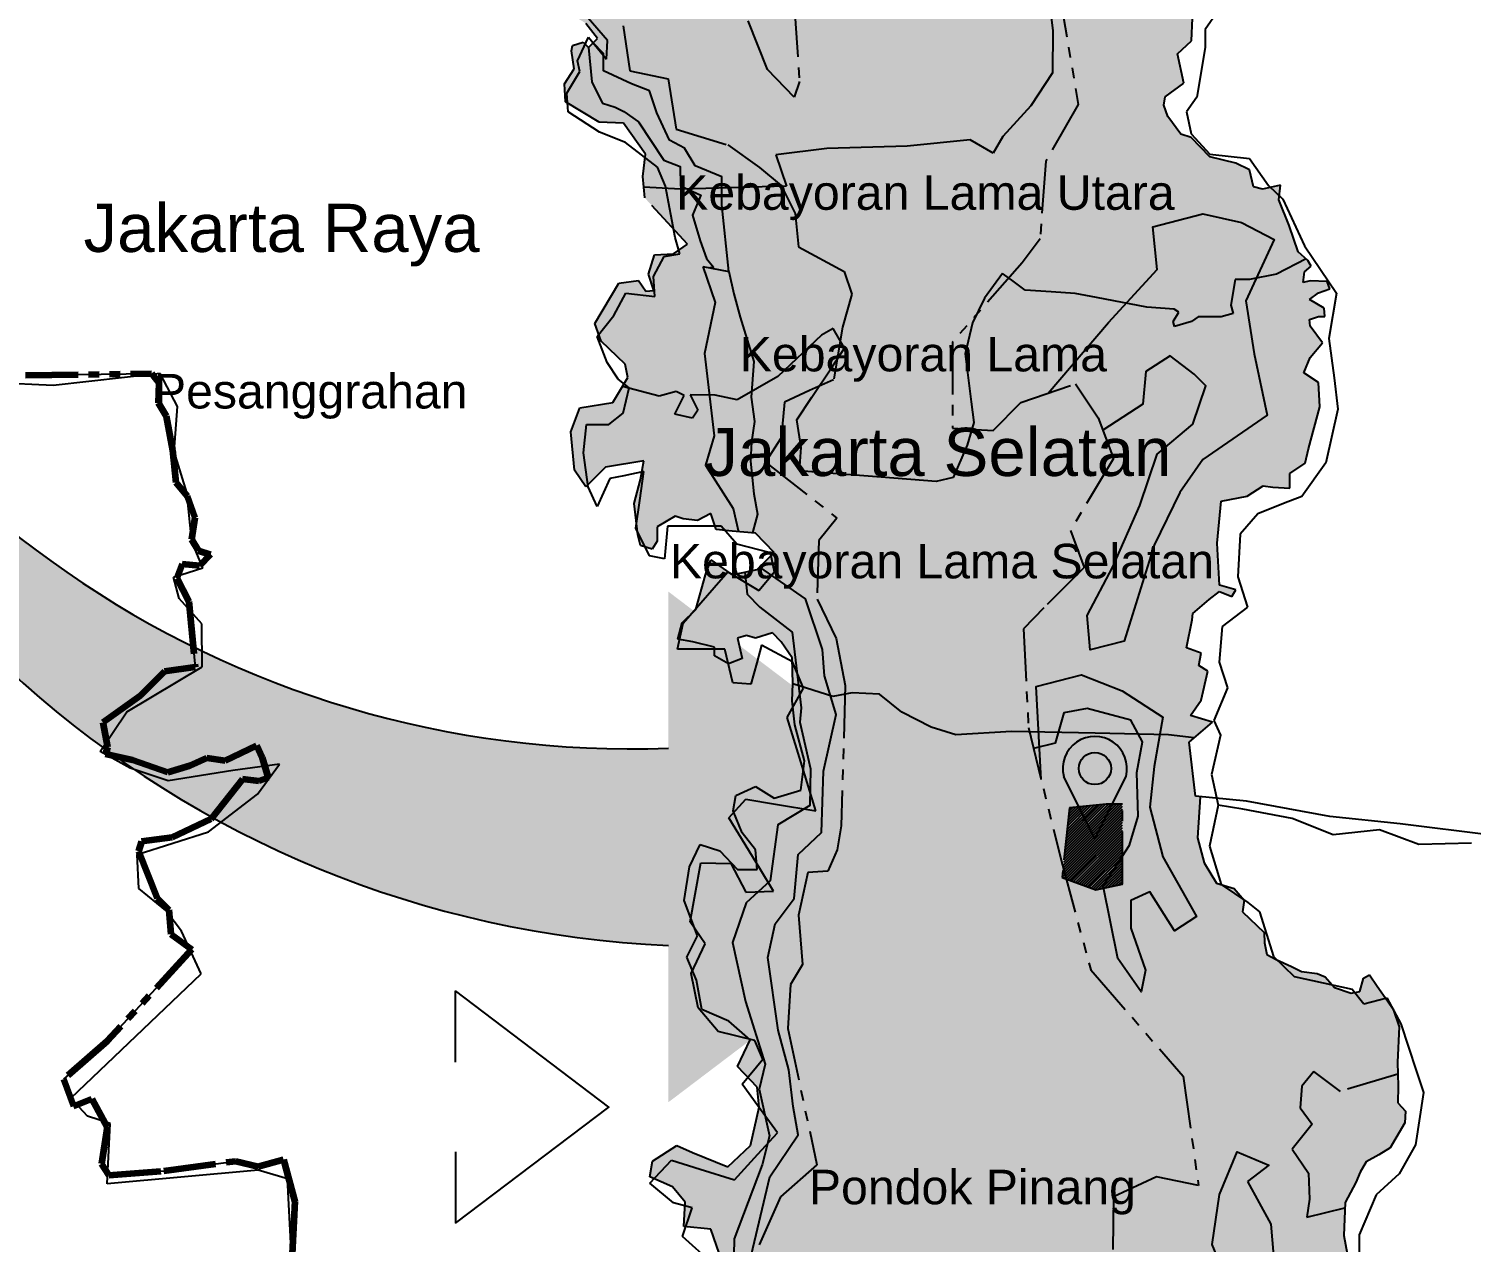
# Model space of a CAD drawing. Header units: millimetres. Extents: x 732789 to 742699, y 13616 to 18897.
# Drawn here: x 733153.11 to 733170.3, y 13754.96 to 13769.42 of the extents above; entities that cross this region are included whole.
import ezdxf

# ---------------------------------------------------------------- set-up
doc = ezdxf.new("R2010")
doc.units = ezdxf.units.MM
for name, pattern in [('ACAD_ISO14W100', [24, 12, -3, 0, -3, 0, -3, 0, -3]), ('HIDDEN', [0.375, 0.25, -0.125]), ('PHANTOM2', [1.25, 0.625, -0.125, 0.125, -0.125, 0.125, -0.125])]:
    doc.linetypes.add(name, pattern=pattern)
for name, color, linetype in [('Batas Desa', 7, 'ACAD_ISO14W100'), ('Batas Wilayah', 7, 'PHANTOM2'), ('Bbatas Provinsi', 7, 'PHANTOM2')]:
    doc.layers.add(name, color=color, linetype=linetype)
doc.styles.get("Standard").update_dxf_attribs({"font": 'arial.ttf'})

msp = doc.modelspace()

# ---------------------------------------------------------------- hatches: boundary and pattern name
at = {"true_color": 0xc7c8ca}
h = msp.add_hatch(color=9, dxfattribs=at)
h.dxf.hatch_style = 1
h.paths.add_polyline_path([(733165.226, 13770.645), (733165.125, 13771.322), (733165.146, 13771.726), (733165.086, 13771.989), (733164.609, 13771.922), (733163.412, 13771.902), (733163.157, 13771.882), (733163.157, 13772.042), (733163.004, 13772.026), (733162.987, 13771.898), (733162.756, 13771.948), (733162.595, 13771.989), (733162.517, 13771.982), (733162.608, 13771.255), (733162.45, 13770.64), (733162.229, 13769.705), (733162.293, 13768.79), (733162.229, 13768.601), (733161.914, 13768.932), (733161.55, 13769.847), (733160.792, 13770.888), (733160.508, 13770.541), (733160.034, 13769.831), (733160.192, 13769.452), (733160.271, 13768.916), (733160.729, 13768.821), (733160.824, 13768.222), (733161.44, 13768.033), (733161.819, 13767.764), (733162.076, 13767.552), (733162.081, 13767.542), (733162.14, 13767.543), (733162.013, 13767.914), (733162.62, 13767.99), (733163.578, 13768.019), (733164.328, 13768.095), (733164.603, 13767.936), (733164.717, 13768.134), (733165.05, 13768.501), (733165.308, 13768.893), (733165.312, 13769.395), (733165.244, 13769.927)])
h.paths.add_polyline_path([(733165.16, 13766.915), (733165.23, 13767.842), (733165.615, 13768.516), (733165.374, 13769.937), (733165.394, 13770.638), (733165.319, 13770.629), (733165.226, 13770.645), (733165.244, 13769.927), (733165.312, 13769.395), (733165.308, 13768.893), (733165.05, 13768.501), (733164.717, 13768.134), (733164.603, 13767.936), (733164.328, 13768.095), (733163.578, 13768.019), (733162.62, 13767.99), (733162.013, 13767.914), (733162.14, 13767.543), (733162.081, 13767.542), (733162.244, 13767.216), (733162.283, 13766.82), (733162.828, 13766.524), (733162.917, 13766.257), (733162.808, 13765.861), (733162.78, 13765.698), (733162.83, 13765.611), (733162.742, 13765.478), (733162.7, 13765.234), (733162.528, 13765.157), (733162.441, 13765.028), (733162.262, 13764.759), (733162.315, 13764.427), (733162.293, 13764.151), (733162.542, 13764.132), (733163.267, 13764.075), (733163.921, 13764.024), (733164.126, 13764.071), (733164.293, 13764.455), (733164.348, 13764.646), (733164.117, 13764.661), (733164.117, 13765.687), (733164.4, 13766.007), (733164.497, 13766.206), (733164.712, 13766.503), (733164.789, 13766.448), (733164.949, 13766.629)])
h.paths.add_polyline_path([(733166.797, 13772.955), (733167.447, 13772.979), (733168.002, 13773.388), (733167.881, 13773.966), (733167.009, 13773.966), (733167, 13773.957), (733166.984, 13773.966), (733166.387, 13773.966), (733166.001, 13774.134), (733165.978, 13774.52), (733165.883, 13774.528), (733165.246, 13774.661), (733164.738, 13774.883), (733164.441, 13775.076), (733163.665, 13775.003), (733162.588, 13774.993), (733162.212, 13774.99), (733161.959, 13774.974), (733161.684, 13774.952), (733161.556, 13774.941), (733162.213, 13774.016), (733162.639, 13772.975), (733162.481, 13772.265), (733162.517, 13771.982), (733162.595, 13771.989), (733162.756, 13771.948), (733162.987, 13771.898), (733163.004, 13772.026), (733163.157, 13772.042), (733163.157, 13771.882), (733163.412, 13771.902), (733164.609, 13771.922), (733165.086, 13771.989), (733165.146, 13771.726), (733165.125, 13771.322), (733165.226, 13770.645), (733165.319, 13770.629), (733165.394, 13770.638), (733165.423, 13771.703), (733165.712, 13772.257), (733165.736, 13772.594), (733166.652, 13772.642)])
h.paths.add_polyline_path([(733165.688, 13775.784), (733164.563, 13776.499), (733164.443, 13776.551), (733164.455, 13775.825), (733164.441, 13775.076), (733164.738, 13774.883), (733165.246, 13774.661), (733165.883, 13774.528), (733165.978, 13774.52), (733165.953, 13774.929)])
h.paths.add_polyline_path([(733165.688, 13763.001), (733165.522, 13763.439), (733166.035, 13764.299), (733165.854, 13764.782), (733165.582, 13765.189), (733164.933, 13764.963), (733164.601, 13764.631), (733164.348, 13764.646), (733164.293, 13764.455), (733164.126, 13764.071), (733163.921, 13764.024), (733163.267, 13764.075), (733162.542, 13764.132), (733162.293, 13764.151), (733162.315, 13764.427), (733162.262, 13764.759), (733162.441, 13765.028), (733162.528, 13765.157), (733162.413, 13765.106), (733162.116, 13764.967), (733162.076, 13764.542), (733161.888, 13764.256), (733162.74, 13763.588), (733162.523, 13763.321), (733162.503, 13762.62), (733162.73, 13762.155), (733162.839, 13761.592), (733162.836, 13761.491), (733162.92, 13761.506), (733163.249, 13761.489), (733163.514, 13761.277), (733163.862, 13761.098), (733164.157, 13761.007), (733164.822, 13761.045), (733165.035, 13761.04), (733165.022, 13761.094), (733164.962, 13762.27), (733165.205, 13762.519)])
h.paths.add_polyline_path([(733165.764, 13758.206), (733165.47, 13759.289), (733165.423, 13759.306), (733165.435, 13759.419), (733165.415, 13759.495), (733165.035, 13761.04), (733164.822, 13761.045), (733164.157, 13761.007), (733163.862, 13761.098), (733163.514, 13761.277), (733163.249, 13761.489), (733162.92, 13761.506), (733162.836, 13761.491), (733162.792, 13759.923), (733162.744, 13759.637), (733162.632, 13759.382), (733162.393, 13759.366), (733162.282, 13758.857), (733162.33, 13758.269), (733162.186, 13758.03), (733162.154, 13757.505), (733162.501, 13755.884), (733162.068, 13755.502), (733161.763, 13754.815), (733161.686, 13754.383), (733161.839, 13753.772), (733161.814, 13753.441), (733161.712, 13753.085), (733161.61, 13752.5), (733161.61, 13751.991), (733160.769, 13751.991), (733160.82, 13751.711), (733160.973, 13751.101), (733161.381, 13750.668), (733161.406, 13750.337), (733161.424, 13750.171), (733161.468, 13750.175), (733162.202, 13750.087), (733162.825, 13750.149), (733163.471, 13750.12), (733163.824, 13750.159), (733164.166, 13750.374), (733164.343, 13750.257), (733164.519, 13749.973), (733164.989, 13749.738), (733165.253, 13749.66), (733165.488, 13749.464), (733165.792, 13749.406), (733165.924, 13749.337), (733165.613, 13749.987), (733165.9, 13750.364), (733165.87, 13751.179), (733166.61, 13751.33), (733166.807, 13752.226), (733168.09, 13752.407), (733168.211, 13752.995), (733167.154, 13752.829), (733167.048, 13753.418), (733166.807, 13753.795), (733166.021, 13754.096), (733166.036, 13755.5), (733166.55, 13755.741), (733167.048, 13755.635), (733166.867, 13756.938)])
at = {"true_color": 0xeb5a00}
h = msp.add_hatch(color=32, dxfattribs=at)
h.dxf.hatch_style = 1
h.paths.add_polyline_path([(733161.369, 13767.319), (733161.369, 13767.521), (733161.329, 13767.52), (733160.959, 13767.509), (733161.117, 13767.435), (733161.02, 13767.195), (733161.11, 13766.89), (733161.186, 13766.68), (733161.271, 13766.578), (733161.227, 13766.569), (733161.453, 13766.527)])
h.paths.add_polyline_path([(733160.923, 13767.994), (733160.745, 13768.091), (733160.596, 13768.417), (733160.507, 13768.678), (733160.291, 13768.76), (733159.957, 13768.916), (733159.957, 13769.123), (733159.834, 13769.249), (733159.781, 13769.196), (733159.82, 13768.785), (733159.875, 13768.671), (733159.945, 13768.531), (733160.097, 13768.484), (733160.202, 13768.432), (733160.374, 13768.309), (733160.676, 13767.853), (733160.871, 13767.778), (733160.878, 13767.547), (733160.959, 13767.509), (733161.329, 13767.52), (733161.369, 13767.521), (733161.369, 13767.653), (733161.05, 13767.786)])
at = {"true_color": 0x939598, "transparency": 33554643}
h = msp.add_hatch(color=252, dxfattribs=at)
h.dxf.hatch_style = 1
h.set_gradient(color1=(147, 149, 152), color2=(0, 0, 255), rotation=236)
h.paths.add_polyline_path([(733160.733, 13762.711), (733160.733, 13760.844, -0.332335), (733149.074, 13768.914, 0.357219), (733160.733, 13758.496), (733160.733, 13756.629), (733164.747, 13759.67)])
at = {"true_color": 0xeb5a00}
h = msp.add_hatch(color=32, dxfattribs=at)
h.dxf.hatch_style = 1
h.paths.add_polyline_path([(733166.709, 13765.522), (733166.998, 13765.301), (733167.134, 13765.165), (733166.981, 13764.706), (733166.556, 13764.349), (733166.351, 13763.737), (733166.028, 13763.006), (733165.722, 13762.428), (733165.724, 13762.396), (733166.044, 13762.486), (733166.258, 13762.423), (733166.522, 13763.264), (733166.828, 13763.893), (733167.1, 13764.284), (733167.866, 13764.815), (733167.713, 13765.546), (733167.611, 13766.175), (733167.736, 13766.445), (733167.655, 13766.429), (733167.484, 13766.431), (733167.435, 13766.123), (733167.462, 13766.027), (733167.318, 13765.987), (733167.045, 13765.984), (733166.967, 13765.928), (733166.764, 13765.869), (733166.747, 13765.93), (733166.815, 13766.04), (733166.759, 13766.075), (733166.432, 13766.099), (733166.185, 13766.147), (733165.977, 13765.92), (733165.258, 13765.076), (733165.582, 13765.189), (733165.854, 13764.782), (733165.909, 13764.636), (733166.385, 13764.944), (733166.419, 13765.335)])
h.paths.add_polyline_path([(733167.951, 13766.906), (733167.56, 13767.11), (733167.1, 13767.212), (733166.504, 13767.059), (733166.555, 13766.549), (733166.185, 13766.147), (733166.432, 13766.099), (733166.759, 13766.075), (733166.815, 13766.04), (733166.747, 13765.93), (733166.764, 13765.869), (733166.967, 13765.928), (733167.045, 13765.984), (733167.318, 13765.987), (733167.462, 13766.027), (733167.435, 13766.123), (733167.484, 13766.431), (733167.655, 13766.429), (733167.736, 13766.445)])
h.paths.add_polyline_path([(733160.638, 13763.313), (733167.327, 13763.313), (733167.327, 13764.16), (733160.638, 13764.16)], flags=9)
h.paths.add_polyline_path([(733160.618, 13766.656), (733166.764, 13766.656), (733166.764, 13767.503), (733160.618, 13767.503)], flags=9)
at = {"true_color": 0xc7c8ca}
h = msp.add_hatch(color=9, dxfattribs=at)
h.dxf.hatch_style = 1
h.paths.add_polyline_path([(733164.789, 13766.448), (733164.712, 13766.503), (733164.497, 13766.206), (733164.4, 13766.007)])
at = {"true_color": 0xeb5a00}
h = msp.add_hatch(color=32, dxfattribs=at)
h.dxf.hatch_style = 1
h.paths.add_polyline_path([(733166.828, 13763.893), (733167.1, 13764.284), (733167.866, 13764.815), (733167.713, 13765.546), (733167.611, 13766.175), (733167.736, 13766.445), (733167.655, 13766.429), (733167.484, 13766.431), (733167.435, 13766.123), (733167.462, 13766.027), (733167.318, 13765.987), (733167.045, 13765.984), (733166.967, 13765.928), (733166.764, 13765.869), (733166.747, 13765.93), (733166.815, 13766.04), (733166.759, 13766.075), (733166.432, 13766.099), (733166.185, 13766.147), (733165.977, 13765.92), (733165.258, 13765.076), (733165.582, 13765.189), (733165.854, 13764.782), (733165.909, 13764.636), (733166.385, 13764.944), (733166.419, 13765.335), (733166.709, 13765.522), (733166.998, 13765.301), (733167.134, 13765.165), (733166.981, 13764.706), (733166.556, 13764.349), (733166.351, 13763.737), (733166.028, 13763.006), (733165.722, 13762.428), (733165.724, 13762.396), (733166.044, 13762.486), (733166.258, 13762.423), (733166.522, 13763.264)])
h.paths.add_polyline_path([(733166.258, 13762.423), (733166.044, 13762.486), (733165.724, 13762.396), (733165.756, 13762.02), (733166.164, 13762.122)])
at = {"true_color": 0xc7c8ca}
h = msp.add_hatch(color=9, dxfattribs=at)
h.dxf.hatch_style = 1
h.paths.add_polyline_path([(733162.742, 13765.478), (733162.668, 13765.368), (733162.528, 13765.157), (733162.7, 13765.234)])
h.paths.add_polyline_path([(733162.83, 13765.611), (733162.78, 13765.698), (733162.742, 13765.478)])
at = {"true_color": 0xeb5a00}
h = msp.add_hatch(color=32, dxfattribs=at)
h.dxf.hatch_style = 1
h.paths.add_polyline_path([(733161.752, 13763.875), (733161.71, 13764.266), (733161.724, 13764.496), (733161.759, 13764.737), (733161.717, 13765.028), (733161.722, 13765.093), (733161.55, 13764.995), (733161.289, 13765.051), (733161.221, 13765.052), (733161.277, 13764.569), (733161.175, 13764.22), (733161.502, 13763.701), (733161.569, 13763.425), (733161.737, 13763.412), (733161.738, 13763.428), (733161.795, 13763.634)])
h = msp.add_hatch(color=32, dxfattribs=at)
h.dxf.hatch_style = 1
h.paths.add_polyline_path([(733162.367, 13762.625), (733161.821, 13763.005), (733161.79, 13762.975), (733161.642, 13762.943), (733161.671, 13762.683), (733161.821, 13762.528), (733162.208, 13762.228), (733162.284, 13761.591), (733162.663, 13761.471), (733162.593, 13761.708), (733162.568, 13762.021)])
h.paths.add_polyline_path([(733162.73, 13761.246), (733162.663, 13761.471), (733162.284, 13761.591), (733162.315, 13761.327), (733162.3, 13761.158), (733162.427, 13760.6), (733162.417, 13760.165), (733162.037, 13759.932), (733161.944, 13759.267), (733161.658, 13759.005), (733161.495, 13758.533), (733161.649, 13757.83), (733161.887, 13757.083), (733161.813, 13756.785), (733161.937, 13756.228), (733161.85, 13755.881), (733161.517, 13755), (733161.491, 13753.848), (733161.029, 13753.648), (733161.141, 13752.961), (733160.916, 13752.461), (733160.691, 13752.236), (733161.054, 13752.148), (733161.316, 13752.411), (733161.542, 13753.186), (733161.692, 13753.635), (733161.667, 13754.585), (733161.942, 13755.739), (733162.28, 13756.238), (733162.217, 13756.576), (733162.167, 13757.013), (733162.042, 13757.488), (733161.917, 13758.354), (733162.005, 13758.754), (733162.23, 13759.054), (733162.28, 13759.579), (733162.555, 13759.841), (733162.58, 13760.571)])
h = msp.add_hatch(color=32, dxfattribs=at)
h.dxf.hatch_style = 1
h.paths.add_polyline_path([(733166.624, 13759.553), (733166.468, 13760.142), (733166.52, 13760.628), (733166.588, 13761.009), (733166.332, 13761.014), (733166.381, 13760.922), (733166.312, 13760.558), (733166.329, 13760.038), (733166.225, 13759.692), (733165.913, 13759.207), (733166.086, 13758.34), (733166.364, 13757.942), (733166.416, 13758.202), (733166.243, 13758.704), (733166.243, 13759.033), (733166.468, 13759.137), (733166.763, 13758.669), (733167.023, 13758.843)])
h.paths.add_polyline_path([(733166.139, 13761.529), (733165.653, 13761.719), (733165.115, 13761.581), (733165.144, 13761.038), (733165.377, 13761.033), (733165.445, 13761.269), (733165.722, 13761.321), (733166.243, 13761.182), (733166.332, 13761.014), (733166.588, 13761.009), (733166.624, 13761.217)])
h = msp.add_hatch(color=1)
h.dxf.hatch_style = 1
h.paths.add_polyline_path([(733166.185, 13760.51, 1.282095), (733165.442, 13760.51), (733165.814, 13759.767)])
h.paths.add_polyline_path([(733165.621, 13760.604, -1), (733166.006, 13760.604, -1)], flags=16)
at = {"true_color": 0xffffff}
h = msp.add_hatch(color=7, dxfattribs=at)
h.dxf.hatch_style = 1
h.paths.add_polyline_path([(733165.621, 13760.604, 1), (733166.006, 13760.604, 1)])
at = {"true_color": 0xeb5a00}
h = msp.add_hatch(color=32, dxfattribs=at)
h.dxf.hatch_style = 1
h.paths.add_polyline_path([(733169.515, 13756.52), (733169.423, 13756.623), (733169.427, 13756.818), (733169.423, 13756.961), (733168.741, 13756.758), (733168.422, 13756.994), (733168.278, 13756.82), (733168.258, 13756.563), (733168.402, 13756.368), (733168.165, 13756.07), (733168.361, 13755.782), (733168.371, 13755.474), (733168.34, 13755.259), (733168.792, 13755.369), (733168.795, 13755.432), (733168.923, 13755.671), (733168.976, 13755.797), (733169.045, 13755.919), (733169.198, 13756.003), (733169.332, 13756.087), (733169.507, 13756.383)])
h.paths.add_polyline_path([(733167.912, 13755.177), (733167.632, 13755.685), (733167.887, 13755.879), (733167.509, 13756.036), (733167.298, 13755.528), (733167.211, 13754.932), (733167.369, 13754.547), (733167.228, 13753.969), (733167.544, 13753.513), (733167.947, 13753.373), (733167.754, 13753.618), (733167.754, 13753.986), (733167.982, 13754.337)])
at = {"layer": 'Batas Wilayah', "true_color": 0xffff00}
h = msp.add_hatch(color=2, dxfattribs=at)
h.dxf.hatch_style = 1
h.paths.add_polyline_path([(733171.362, 13776.303), (733171.511, 13777.077), (733171.584, 13777.486), (733171.488, 13777.873), (733171.269, 13778.223), (733171.286, 13778.402), (733171.348, 13778.553), (733171.252, 13778.833), (733170.977, 13779.25), (733170.972, 13779.452), (733170.988, 13779.699), (733171.179, 13779.771), (733171.101, 13779.878), (733170.669, 13780.08), (733170.512, 13780.057), (733170.394, 13780.124), (733170.254, 13780.147), (733170.276, 13780.197), (733170.371, 13780.298), (733170.327, 13780.455), (733170.124, 13780.592), (733169.945, 13780.693), (733169.961, 13780.945), (733169.911, 13781.102), (733169.782, 13781.152), (733169.703, 13781.152), (733169.625, 13781.292), (733169.782, 13781.455), (733169.821, 13781.601), (733169.919, 13781.622), (733169.521, 13781.696), (733169.061, 13781.783), (733168.783, 13781.532), (733168.651, 13781.392), (733168.474, 13781.39), (733167.88, 13781.923), (733166.969, 13782.051), (733166.331, 13782.055), (733166.244, 13782.055), (733166.295, 13781.263), (733166.343, 13780.916), (733166.347, 13780.631), (733166.381, 13780.079), (733166.36, 13779.757), (733166.136, 13779.553), (733165.643, 13779.477), (733164.922, 13779.477), (733164.383, 13779.428), (733164.175, 13779.464), (733164.127, 13779.388), (733164.111, 13779.196), (733164.133, 13778.803), (733164.031, 13778.579), (733163.928, 13778.413), (733163.928, 13778.234), (733163.96, 13778.106), (733164.05, 13778.023), (733164.184, 13777.991), (733164.357, 13777.921), (733164.485, 13777.697), (733164.466, 13777.294), (733164.442, 13776.624), (733164.443, 13776.551), (733164.563, 13776.499), (733165.688, 13775.784), (733165.953, 13774.929), (733165.978, 13774.52), (733166.431, 13774.48), (733167.036, 13774.516), (733167.628, 13774.726), (733167.898, 13774.85), (733168.031, 13774.798), (733168.201, 13774.887), (733168.41, 13774.915), (733168.527, 13774.867), (733168.709, 13775.136), (733168.966, 13775.705), (733169.208, 13775.584), (733169.345, 13775.512), (733169.526, 13775.576), (733169.977, 13775.56), (733170.602, 13775.669), (733170.977, 13775.641), (733171.269, 13775.697)])
h.paths.add_polyline_path([(733167.365, 13777.31), (733167.852, 13778.164), (733168.388, 13778.532), (733168.69, 13778.968), (733169.377, 13779.085), (733169.98, 13778.683), (733169.947, 13778.298), (733169.612, 13777.946), (733169.226, 13777.595), (733168.908, 13777.126), (733168.505, 13776.707), (733167.785, 13776.808)], flags=16)
h.paths.add_polyline_path([(733171.375, 13774.393), (733171.369, 13774.967), (733171.24, 13775.504), (733171.269, 13775.697), (733170.977, 13775.641), (733170.602, 13775.669), (733169.977, 13775.56), (733169.526, 13775.576), (733169.345, 13775.512), (733169.208, 13775.584), (733168.966, 13775.705), (733168.709, 13775.136), (733168.527, 13774.867), (733168.41, 13774.915), (733168.201, 13774.887), (733168.031, 13774.798), (733167.898, 13774.85), (733167.628, 13774.726), (733167.036, 13774.516), (733166.431, 13774.48), (733165.978, 13774.52), (733166.001, 13774.134), (733166.387, 13773.966), (733167.881, 13773.966), (733168.002, 13773.388), (733167.447, 13772.979), (733166.797, 13772.955), (733166.652, 13772.642), (733165.736, 13772.594), (733165.712, 13772.257), (733165.423, 13771.703), (733165.394, 13770.638), (733165.523, 13770.653), (733165.781, 13770.653), (733166.091, 13770.652), (733166.613, 13770.807), (733167.129, 13770.91), (733167.273, 13770.788), (733167.367, 13770.882), (733167.561, 13770.918), (733167.67, 13771.082), (733167.743, 13771.318), (733167.991, 13771.469), (733168.21, 13771.459), (733168.483, 13771.659), (733168.525, 13771.792), (733168.659, 13771.804), (733168.847, 13771.701), (733169.258, 13772.252), (733169.478, 13772.594), (733169.72, 13772.824), (733169.908, 13772.757), (733170.32, 13772.751), (733170.459, 13772.909), (733170.653, 13773.042), (733170.81, 13772.987), (733171.125, 13772.866), (733171.168, 13773.108), (733171.17, 13773.309), (733171.129, 13773.553), (733171.14, 13773.577), (733171.091, 13773.644)])
h.paths.add_polyline_path([(733166.979, 13769.542), (733167.131, 13769.709), (733166.998, 13769.911), (733166.907, 13770.066), (733166.968, 13770.157), (733166.885, 13770.274), (733167.067, 13770.353), (733167.179, 13770.695), (733167.273, 13770.788), (733167.129, 13770.91), (733166.613, 13770.807), (733166.091, 13770.652), (733165.781, 13770.653), (733165.523, 13770.653), (733165.394, 13770.638), (733165.374, 13769.937), (733165.615, 13768.516), (733165.23, 13767.842), (733165.16, 13766.915), (733164.949, 13766.629), (733164.789, 13766.448), (733164.823, 13766.423), (733164.985, 13766.305), (733165.294, 13766.284), (733165.577, 13766.264), (733165.835, 13766.215), (733166.432, 13766.099), (733166.759, 13766.075), (733166.815, 13766.04), (733166.747, 13765.93), (733166.764, 13765.869), (733166.967, 13765.928), (733167.045, 13765.984), (733167.318, 13765.987), (733167.462, 13766.027), (733167.435, 13766.123), (733167.484, 13766.431), (733167.655, 13766.429), (733167.979, 13766.493), (733168.33, 13766.675), (733168.236, 13766.761), (733168.13, 13767.073), (733168.005, 13767.381), (733168.024, 13767.555), (733167.812, 13767.507), (733167.705, 13767.536), (733167.657, 13767.738), (733167.493, 13767.815), (733167.184, 13767.892), (733166.962, 13768.124), (733166.837, 13768.162), (733166.682, 13768.374), (733166.634, 13768.509), (733166.653, 13768.606), (733166.875, 13768.77), (733166.798, 13769.117), (733166.964, 13769.272)])
h = msp.add_hatch(color=2, dxfattribs=at)
h.dxf.hatch_style = 1
h.paths.add_polyline_path([(733169.947, 13778.298), (733169.98, 13778.683), (733169.377, 13779.085), (733168.69, 13778.968), (733168.388, 13778.532), (733167.852, 13778.164), (733167.365, 13777.31), (733167.785, 13776.808), (733168.505, 13776.707), (733168.908, 13777.126), (733169.226, 13777.595), (733169.612, 13777.946)])
h.paths.add_polyline_path([(733166.619, 13761.642), (733166.742, 13761.99), (733166.619, 13762.317), (733166.044, 13762.486), (733165.483, 13762.328), (733164.966, 13762.182), (733165.022, 13761.094), (733165.035, 13761.04), (733165.819, 13761.024), (733166.389, 13761.013), (733166.609, 13761.233)])
h.paths.add_polyline_path([(733166.343, 13760.967), (733166.389, 13761.013), (733165.819, 13761.024), (733165.035, 13761.04), (733165.196, 13760.383), (733165.534, 13760.323), (733165.882, 13760.487), (733166.271, 13760.548)])
h.paths.add_polyline_path([(733169.507, 13756.383), (733169.515, 13756.52), (733169.423, 13756.623), (733169.427, 13756.818), (733169.423, 13756.961), (733168.741, 13756.758), (733168.422, 13756.994), (733168.278, 13756.82), (733168.258, 13756.563), (733168.402, 13756.368), (733168.165, 13756.07), (733168.361, 13755.782), (733168.371, 13755.474), (733168.34, 13755.259), (733168.792, 13755.369), (733168.795, 13755.432), (733168.923, 13755.671), (733168.976, 13755.797), (733169.045, 13755.919), (733169.198, 13756.003), (733169.332, 13756.087)])
h = msp.add_hatch(color=2, dxfattribs=at)
h.dxf.hatch_style = 1
h.paths.add_polyline_path([(733162.608, 13771.255), (733162.517, 13771.982), (733161.881, 13771.931), (733161.811, 13771.816), (733161.031, 13771.787), (733160.261, 13771.842), (733159.993, 13771.994), (733159.853, 13772.176), (733159.551, 13772.139), (733159.056, 13772.159), (733159.01, 13771.979), (733158.85, 13771.779), (733159.01, 13771.393), (733159.129, 13771.021), (733159.369, 13771.107), (733159.529, 13771.34), (733159.669, 13771.58), (733159.722, 13771.613), (733159.902, 13771.387), (733160.089, 13771.087), (733160.062, 13770.635), (733160.102, 13770.555), (733159.956, 13770.455), (733159.782, 13770.495), (733159.642, 13770.469), (733159.463, 13770.442), (733159.269, 13770.469), (733159.033, 13770.158), (733159.01, 13769.968), (733159.067, 13769.593), (733159.247, 13769.554), (733159.401, 13769.616), (733159.432, 13769.741), (733159.539, 13769.9), (733159.711, 13769.823), (733159.57, 13769.68), (733159.573, 13769.589), (733159.749, 13769.482), (733159.888, 13769.302), (733159.781, 13769.196), (733159.718, 13769.259), (733159.59, 13769.217), (733159.579, 13769.153), (733159.611, 13768.941), (733159.494, 13768.76), (733159.505, 13768.548), (733159.909, 13768.304), (733160.196, 13768.294), (733160.461, 13767.922), (733160.429, 13767.657), (733160.44, 13767.529), (733160.878, 13767.507), (733161.329, 13767.52), (733161.701, 13767.531), (733162.081, 13767.542), (733162.076, 13767.552), (733161.819, 13767.764), (733161.44, 13768.033), (733160.824, 13768.222), (733160.729, 13768.821), (733160.271, 13768.916), (733160.192, 13769.452), (733160.034, 13769.831), (733160.508, 13770.541), (733160.792, 13770.888), (733161.55, 13769.847), (733161.914, 13768.932), (733162.229, 13768.601), (733162.293, 13768.79), (733162.229, 13769.705), (733162.45, 13770.64)])
h.paths.add_polyline_path([(733162.558, 13765.767), (733162.694, 13765.846), (733162.78, 13765.698), (733162.808, 13765.861), (733162.917, 13766.257), (733162.828, 13766.524), (733162.283, 13766.82), (733162.244, 13767.216), (733162.081, 13767.542), (733161.701, 13767.531), (733161.329, 13767.52), (733160.878, 13767.507), (733160.44, 13767.529), (733160.451, 13767.402), (733160.961, 13766.853), (733160.791, 13766.736), (733160.568, 13766.725), (733160.494, 13766.492), (733160.558, 13766.301), (733160.462, 13766.29), (733160.377, 13766.418), (733160.143, 13766.386), (733159.856, 13765.908), (733159.931, 13765.696), (733160.217, 13765.42), (733160.249, 13765.261), (733160.186, 13765.157), (733160.622, 13765.042), (733160.826, 13765.095), (733160.921, 13765.047), (733160.81, 13764.825), (733161.02, 13764.778), (733161.084, 13764.872), (733160.99, 13765.055), (733161.289, 13765.051), (733161.55, 13764.995), (733162.038, 13765.273)])
h = msp.add_hatch(color=2, dxfattribs=at)
h.dxf.hatch_style = 1
h.paths.add_polyline_path([(733168.496, 13764.913), (733168.477, 13765.202), (733168.303, 13765.318), (733168.381, 13765.5), (733168.525, 13765.674), (733168.381, 13765.876), (733168.371, 13765.953), (733168.477, 13765.991), (733168.554, 13765.991), (733168.544, 13766.088), (733168.371, 13766.193), (733168.477, 13766.27), (733168.612, 13766.319), (733168.583, 13766.405), (733168.381, 13766.415), (733168.294, 13766.396), (733168.313, 13766.521), (733168.39, 13766.588), (733168.352, 13766.656), (733168.33, 13766.675), (733167.979, 13766.493), (733167.655, 13766.429), (733167.484, 13766.431), (733167.435, 13766.123), (733167.462, 13766.027), (733167.318, 13765.987), (733167.045, 13765.984), (733166.967, 13765.928), (733166.764, 13765.869), (733166.747, 13765.93), (733166.815, 13766.04), (733166.759, 13766.075), (733166.432, 13766.099), (733165.835, 13766.215), (733165.577, 13766.264), (733165.294, 13766.284), (733164.985, 13766.305), (733164.823, 13766.423), (733164.789, 13766.448), (733164.4, 13766.007), (733164.354, 13765.913), (733164.267, 13765.543), (733164.34, 13764.974), (733164.372, 13764.728), (733164.348, 13764.646), (733164.601, 13764.631), (733164.933, 13764.963), (733165.582, 13765.189), (733165.854, 13764.782), (733166.035, 13764.299), (733165.522, 13763.439), (733165.688, 13763.001), (733165.205, 13762.519), (733164.962, 13762.27), (733164.966, 13762.182), (733165.483, 13762.328), (733166.044, 13762.486), (733166.619, 13762.317), (733166.742, 13761.99), (733166.619, 13761.642), (733166.609, 13761.233), (733166.389, 13761.013), (733166.693, 13761.007), (733166.998, 13760.971), (733167.216, 13761.158), (733166.955, 13761.235), (733167.081, 13761.418), (733167.158, 13761.765), (733167.052, 13761.832), (733167.081, 13761.977), (733166.907, 13762.044), (733166.972, 13762.376), (733166.981, 13762.453), (733167.174, 13762.617), (733167.299, 13762.713), (733167.444, 13762.655), (733167.492, 13762.732), (733167.299, 13762.79), (733167.27, 13763.29), (733167.319, 13763.791), (733167.627, 13763.849), (733167.82, 13763.974), (733167.935, 13763.955), (733168.138, 13763.945), (733168.138, 13764.118), (733168.321, 13764.243), (733168.361, 13764.413)])
at = {"layer": 'Batas Wilayah', "true_color": 0xed1f24}
h = msp.add_hatch(color=240, dxfattribs=at)
h.dxf.hatch_style = 1
h.paths.add_polyline_path([(733161.588, 13765.981), (733161.51, 13766.258), (733161.453, 13766.527), (733161.141, 13766.585), (733161.288, 13766.157), (733161.164, 13765.549), (733161.221, 13765.052), (733161.289, 13765.051), (733161.55, 13764.995), (733161.722, 13765.093), (733161.752, 13765.454)])
h.paths.add_polyline_path([(733161.752, 13763.875), (733161.71, 13764.266), (733161.724, 13764.496), (733161.759, 13764.737), (733161.717, 13765.028), (733161.722, 13765.093), (733161.55, 13764.995), (733161.289, 13765.051), (733161.221, 13765.052), (733161.277, 13764.569), (733161.175, 13764.22), (733161.502, 13763.701), (733161.569, 13763.425), (733161.737, 13763.412), (733161.738, 13763.428), (733161.795, 13763.634)])
at = {"layer": 'Batas Wilayah', "true_color": 0xffff00}
h = msp.add_hatch(color=2, dxfattribs=at)
h.dxf.hatch_style = 1
h.paths.add_polyline_path([(733162.523, 13763.321), (733162.74, 13763.588), (733161.888, 13764.256), (733162.076, 13764.542), (733162.116, 13764.967), (733162.413, 13765.106), (733162.528, 13765.157), (733162.668, 13765.368), (733162.742, 13765.478), (733162.78, 13765.698), (733162.694, 13765.846), (733162.558, 13765.767), (733162.038, 13765.273), (733161.55, 13764.995), (733161.289, 13765.051), (733160.99, 13765.055), (733161.084, 13764.872), (733161.02, 13764.778), (733160.81, 13764.825), (733160.921, 13765.047), (733160.826, 13765.095), (733160.622, 13765.042), (733160.186, 13765.157), (733160.069, 13764.964), (733159.676, 13764.9), (733159.569, 13764.614), (733159.612, 13764.157), (733159.75, 13763.962), (733159.984, 13764.195), (733160.441, 13764.269), (733160.398, 13764.046), (733160.324, 13763.76), (733160.367, 13763.389), (733160.398, 13763.261), (733160.537, 13763.219), (733160.6, 13763.314), (733160.6, 13763.484), (733160.813, 13763.611), (733160.908, 13763.58), (733161.078, 13763.558), (733161.238, 13763.643), (733161.302, 13763.452), (733161.493, 13763.431), (733161.769, 13763.41), (733161.992, 13763.176), (733161.79, 13762.975), (733161.493, 13762.911), (733161.238, 13763.091), (733161.174, 13762.911), (733161.057, 13762.497), (733160.898, 13762.338), (733160.845, 13762.147), (733161.025, 13762.115), (733161.28, 13762.051), (733161.28, 13761.945), (733161.45, 13761.85), (733161.61, 13761.914), (733161.557, 13762.158), (733161.663, 13762.189), (733161.769, 13762.158), (733161.971, 13762.221), (733162.077, 13762.115), (733162.205, 13761.924), (733162.216, 13761.613), (733162.69, 13761.463), (733162.836, 13761.491), (733162.839, 13761.592), (733162.73, 13762.155), (733162.503, 13762.62)])
h.paths.add_polyline_path([(733164.34, 13764.974), (733164.267, 13765.543), (733164.354, 13765.913), (733164.4, 13766.007), (733164.117, 13765.687), (733164.117, 13764.661), (733164.348, 13764.646), (733164.372, 13764.728)])
at = {"layer": 'Batas Wilayah', "true_color": 0xed1f24}
h = msp.add_hatch(color=240, dxfattribs=at)
h.dxf.hatch_style = 1
h.paths.add_polyline_path([(733161.759, 13764.737), (733161.717, 13765.028), (733161.722, 13765.093), (733161.55, 13764.995), (733161.289, 13765.051), (733161.221, 13765.052), (733161.277, 13764.569), (733161.175, 13764.22), (733161.502, 13763.701), (733161.569, 13763.425), (733161.737, 13763.412), (733161.738, 13763.428), (733161.795, 13763.634), (733161.752, 13763.875), (733161.71, 13764.266), (733161.724, 13764.496)])
at = {"layer": 'Batas Wilayah', "true_color": 0xffff00}
h = msp.add_hatch(color=2, dxfattribs=at)
h.dxf.hatch_style = 1
h.paths.add_polyline_path([(733169.439, 13757.525), (733169.37, 13757.739), (733169.301, 13757.838), (733169.179, 13758.01), (733169.087, 13758.148), (733169.014, 13758.106), (733168.972, 13757.949), (733168.869, 13757.926), (733168.669, 13757.997), (733168.559, 13758.123), (733168.463, 13758.161), (733168.276, 13758.184), (733168.157, 13758.245), (733167.974, 13758.329), (733167.863, 13758.39), (733167.836, 13758.528), (733167.832, 13758.65), (733167.572, 13758.896), (733167.591, 13759.034), (733167.472, 13759.175), (733167.262, 13759.24), (733167.117, 13759.482), (733167.036, 13759.779), (733167.068, 13760.268), (733167.013, 13760.273), (733166.936, 13760.918), (733166.998, 13760.971), (733166.693, 13761.007), (733166.389, 13761.013), (733166.343, 13760.967), (733166.271, 13760.548), (733165.882, 13760.487), (733165.534, 13760.323), (733165.196, 13760.383), (733165.415, 13759.495), (733165.764, 13758.206), (733166.867, 13756.938), (733167.048, 13755.635), (733166.55, 13755.741), (733166.036, 13755.5), (733166.021, 13754.096), (733166.807, 13753.795), (733167.048, 13753.418), (733167.154, 13752.829), (733168.211, 13752.995), (733168.09, 13752.407), (733166.807, 13752.226), (733166.61, 13751.33), (733165.87, 13751.179), (733165.9, 13750.364), (733165.613, 13749.987), (733165.924, 13749.337), (733166.056, 13749.269), (733166.331, 13749.2), (733166.673, 13749.093), (733166.781, 13749.308), (733166.928, 13749.425), (733166.977, 13749.709), (733167.212, 13749.885), (733167.212, 13750.198), (733167.124, 13750.315), (733167.124, 13750.501), (733166.977, 13750.628), (733167.31, 13751.029), (733167.655, 13751.33), (733167.92, 13751.751), (733168.248, 13751.954), (733168.436, 13752.328), (733168.748, 13752.921), (733168.982, 13753.202), (733168.951, 13753.483), (733168.967, 13753.732), (733168.951, 13753.81), (733168.936, 13754.185), (733168.873, 13754.543), (733168.779, 13755.042), (733168.792, 13755.369), (733168.34, 13755.259), (733168.371, 13755.474), (733168.361, 13755.782), (733168.165, 13756.07), (733168.402, 13756.368), (733168.258, 13756.563), (733168.278, 13756.82), (733168.422, 13756.994), (733168.741, 13756.758), (733169.423, 13756.961), (733169.419, 13757.104)])
h.paths.add_polyline_path([(733162.282, 13758.857), (733162.393, 13759.366), (733162.632, 13759.382), (733162.744, 13759.637), (733162.792, 13759.923), (733162.836, 13761.491), (733162.69, 13761.463), (733162.216, 13761.613), (733162.205, 13761.411), (733162.237, 13761.124), (733162.354, 13760.697), (733162.311, 13760.346), (733161.993, 13760.251), (733161.769, 13760.389), (733161.536, 13760.283), (733161.504, 13760.102), (733161.61, 13759.837), (733161.769, 13759.635), (733161.791, 13759.402), (733161.557, 13759.402), (733161.344, 13759.625), (733161.111, 13759.699), (733160.983, 13759.434), (733160.919, 13759.03), (733161.079, 13758.612), (733160.952, 13758.358), (733161.068, 13758.082), (733161.132, 13757.732), (733161.451, 13757.594), (733161.706, 13757.371), (733161.557, 13757.053), (733161.791, 13756.808), (733161.813, 13756.569), (733161.712, 13756.112), (733161.441, 13755.859), (733161.018, 13756.028), (733160.831, 13756.112), (733160.543, 13755.926), (733160.51, 13755.74), (733160.78, 13755.622), (733160.933, 13755.436), (733160.916, 13755.148), (733161.238, 13755.115), (733161.373, 13754.726), (733161.441, 13754.387), (733161.288, 13754.387), (733161.018, 13754.438), (733160.865, 13754.337), (733160.679, 13754.168), (733160.357, 13754.1), (733160.272, 13753.998), (733160.408, 13753.728), (733160.493, 13753.559), (733161.038, 13753.214), (733160.879, 13752.976), (733160.614, 13753.042), (733160.501, 13752.982), (733160.262, 13752.956), (733160.031, 13752.42), (733159.514, 13752.149), (733159.534, 13752.076), (733159.931, 13751.811), (733160.209, 13751.738), (733160.514, 13751.315), (733160.329, 13751.189), (733160.031, 13751.302), (733159.832, 13751.255), (733159.713, 13751.193), (733159.685, 13751.173), (733159.762, 13751.065), (733159.993, 13750.867), (733160.045, 13750.624), (733160.19, 13750.505), (733160.085, 13750.42), (733159.874, 13750.334), (733159.65, 13750.268), (733159.835, 13749.948), (733159.855, 13749.579), (733159.92, 13749.55), (733159.996, 13749.619), (733160.038, 13749.657), (733160.332, 13749.863), (733160.831, 13750.107), (733161.424, 13750.171), (733161.406, 13750.337), (733161.381, 13750.668), (733160.973, 13751.101), (733160.82, 13751.711), (733160.769, 13751.991), (733161.61, 13751.991), (733161.61, 13752.5), (733161.712, 13753.085), (733161.814, 13753.441), (733161.839, 13753.772), (733161.686, 13754.383), (733161.763, 13754.815), (733162.068, 13755.502), (733162.501, 13755.884), (733162.154, 13757.505), (733162.186, 13758.03), (733162.33, 13758.269)])
at = {"layer": 'Batas Wilayah'}
h = msp.add_hatch(dxfattribs=at)
h.set_pattern_fill('ANSI31', color=8, scale=0.180401)
h.set_pattern_definition([(45, (734190.916948, 13382.950136), (-0.01594538277, 0.01594538277), [])])
h.paths.add_polyline_path([(733166.141, 13760.181), (733165.95, 13760.181), (733165.513, 13760.136), (733165.423, 13759.306), (733165.827, 13759.16), (733166.141, 13759.228)])

# ---------------------------------------------------------------- linework, layer by layer
at = {"color": 18, "linetype": 'HIDDEN', "ltscale": 2000, "true_color": 0x000000}
for points in [[(733161.254, 13754.71), (733160.899, 13755.029), (733161.017, 13755.371), (733160.793, 13755.43), (733160.509, 13755.666), (733160.769, 13755.937), (733161.112, 13755.831), (733161.518, 13755.705), (733161.797, 13756.008), (733162.031, 13756.263), (733161.797, 13756.586), (733161.612, 13756.842), (733161.856, 13757.141), (733161.762, 13757.365), (733161.325, 13757.471), (733161.088, 13757.755), (733161.005, 13758.163), (733161.17, 13758.517), (733160.993, 13758.777), (733161.052, 13759.107), (733161.119, 13759.481), (733161.477, 13759.473), (733161.655, 13759.131), (733161.985, 13759.143), (733161.82, 13759.414), (733161.57, 13759.824), (733161.452, 13760.018), (733161.655, 13760.24), (733162.009, 13760.181), (733162.488, 13760.101), (733162.34, 13760.582), (733162.146, 13761.212), (733162.34, 13761.562), (733162.21, 13761.874), (733161.843, 13762.075), (733161.784, 13761.862), (733161.715, 13761.611), (733161.501, 13761.626), (733161.406, 13762.027), (733161.17, 13762.027), (733160.839, 13762.027), (733160.91, 13762.334), (733161.276, 13762.759), (733161.439, 13762.947), (733161.808, 13762.724), (733161.997, 13762.948), (733161.95, 13763.172), (733161.548, 13763.278), (733161.359, 13763.49), (733161.135, 13763.49), (733160.721, 13763.49), (733160.686, 13763.101), (733160.508, 13763.137), (733160.343, 13763.467), (733160.39, 13763.797), (733160.439, 13764.141), (733160.201, 13764.092), (733160.035, 13764.058), (733159.882, 13763.726), (733159.776, 13763.962), (733159.719, 13764.364), (733159.757, 13764.704), (733160.021, 13764.701), (733160.195, 13764.839), (733160.266, 13765.138), (733160.133, 13765.244), (733160.003, 13765.44), (733159.884, 13765.75), (733160.082, 13766.001), (733160.224, 13766.269), (733160.57, 13766.227), (733160.555, 13766.467), (733160.683, 13766.703), (733160.867, 13766.737), (733160.811, 13766.93), (733160.697, 13767.544), (733160.603, 13767.769), (733160.22, 13768.062), (733159.913, 13768.184), (733159.539, 13768.426), (733159.52, 13768.652), (733159.676, 13768.907), (733159.648, 13769.035), (733159.78, 13769.318), (733159.993, 13769.054), (733160.007, 13769.276), (733159.775, 13769.545)], [(733167.282, 13769.632), (733167.128, 13769.409), (733167.128, 13769.193), (733167.03, 13768.601), (733166.905, 13768.428), (733166.963, 13768.167), (733167.185, 13767.923), (733167.655, 13767.87), (733167.881, 13767.551), (733168.054, 13767.387), (733168.311, 13766.832), (733168.694, 13766.266), (733168.601, 13765.727), (733168.665, 13765.26), (733168.708, 13764.884), (733168.565, 13764.248), (733168.278, 13763.847), (733168.063, 13763.761), (733167.756, 13763.638), (733167.546, 13763.395), (733167.518, 13762.886), (733167.633, 13762.525), (733167.332, 13762.296), (733167.296, 13761.873), (733167.396, 13761.565), (733167.231, 13761.177), (733167.311, 13761.003), (733167.202, 13760.531), (733167.282, 13760.169), (733167.18, 13759.681), (733167.318, 13759.224), (733167.638, 13759.007), (733167.776, 13758.898), (733167.943, 13758.366), (733168.19, 13758.126), (733168.88, 13757.974), (733169.017, 13757.8), (733169.293, 13757.873), (733169.46, 13757.561), (733169.643, 13757.006), (733169.728, 13756.745), (733169.635, 13756.122), (733169.439, 13755.774), (733169.164, 13755.527), (733168.964, 13755.047), (733168.964, 13754.501)], [(733156.259, 13754.444), (733156.193, 13755.714), (733155.844, 13755.818), (733154.045, 13755.658), (733154.082, 13756.376), (733153.809, 13756.461), (733153.611, 13756.678), (733155.166, 13758.16), (733154.93, 13758.668), (733154.742, 13758.913), (733154.422, 13759.176), (733154.403, 13759.581), (733155.251, 13759.848), (733155.835, 13760.299), (733156.098, 13760.657), (733155.543, 13760.581), (733154.77, 13760.459), (733154.318, 13760.61), (733153.96, 13760.807), (733154.28, 13761.278), (733155.175, 13761.814), (733155.174, 13762.329), (733154.901, 13762.63), (733154.835, 13762.884), (733155.184, 13762.997), (733155.052, 13763.307), (733154.995, 13763.891), (733154.845, 13764.38), (733154.882, 13764.916), (733154.675, 13765.311), (733153.401, 13765.166), (733152.609, 13765.203)], [(733170.3, 13759.715), (733169.674, 13759.697), (733169.204, 13759.872), (733168.652, 13759.816), (733168.164, 13760.009), (733167.575, 13760.12), (733167.282, 13760.169)]]:
    msp.add_lwpolyline(points, dxfattribs=at)
for points in [[(733159.781, 13769.196), (733159.82, 13768.785), (733159.875, 13768.671), (733159.945, 13768.531), (733160.097, 13768.484), (733160.202, 13768.432), (733160.374, 13768.309), (733160.676, 13767.853), (733160.871, 13767.778), (733160.878, 13767.547), (733161.117, 13767.435), (733161.02, 13767.195), (733161.11, 13766.89), (733161.186, 13766.68), (733161.271, 13766.578), (733161.227, 13766.569)], [(733161.453, 13766.527), (733161.369, 13767.319), (733161.369, 13767.653), (733161.05, 13767.786), (733160.923, 13767.994), (733160.745, 13768.091), (733160.596, 13768.417), (733160.507, 13768.678), (733160.291, 13768.76), (733159.957, 13768.916), (733159.957, 13769.123), (733159.834, 13769.249)], [(733165.258, 13765.076), (733165.977, 13765.92), (733166.555, 13766.549), (733166.504, 13767.059), (733167.1, 13767.212), (733167.56, 13767.11), (733167.951, 13766.906), (733167.611, 13766.175), (733167.713, 13765.546), (733167.866, 13764.815), (733167.1, 13764.284), (733166.828, 13763.893), (733166.522, 13763.264), (733166.164, 13762.122), (733165.756, 13762.02), (733165.722, 13762.428), (733166.028, 13763.006), (733166.351, 13763.737), (733166.556, 13764.349), (733166.981, 13764.706), (733167.134, 13765.165), (733166.998, 13765.301), (733166.709, 13765.522), (733166.419, 13765.335), (733166.385, 13764.944), (733165.909, 13764.636)], [(733161.141, 13766.585), (733161.288, 13766.157), (733161.164, 13765.549), (733161.277, 13764.569), (733161.175, 13764.22), (733161.502, 13763.701), (733161.569, 13763.425)], [(733161.141, 13766.585), (733161.453, 13766.527), (733161.51, 13766.258), (733161.588, 13765.981), (733161.752, 13765.454), (733161.717, 13765.028), (733161.759, 13764.737), (733161.724, 13764.496), (733161.71, 13764.266), (733161.752, 13763.875), (733161.795, 13763.634), (733161.738, 13763.428), (733161.737, 13763.412)], [(733161.667, 13754.585), (733161.942, 13755.739), (733162.28, 13756.238), (733162.217, 13756.576), (733162.167, 13757.013), (733162.042, 13757.488), (733161.917, 13758.354), (733162.005, 13758.754), (733162.23, 13759.054), (733162.28, 13759.579), (733162.555, 13759.841), (733162.58, 13760.571), (733162.73, 13761.246), (733162.593, 13761.708), (733162.568, 13762.021), (733162.367, 13762.625), (733161.821, 13763.005)], [(733161.642, 13762.943), (733161.671, 13762.683), (733161.821, 13762.528), (733162.208, 13762.228), (733162.315, 13761.327), (733162.3, 13761.158), (733162.427, 13760.6), (733162.417, 13760.165), (733162.037, 13759.932), (733161.944, 13759.267), (733161.658, 13759.005), (733161.495, 13758.533), (733161.649, 13757.83), (733161.887, 13757.083), (733161.813, 13756.785), (733161.937, 13756.228), (733161.85, 13755.881), (733161.517, 13755), (733161.491, 13753.848)], [(733165.174, 13760.473), (733165.115, 13761.581), (733165.653, 13761.719), (733166.139, 13761.529), (733166.624, 13761.217), (733166.52, 13760.628), (733166.468, 13760.142), (733166.624, 13759.553), (733167.023, 13758.843), (733166.763, 13758.669), (733166.468, 13759.137), (733166.243, 13759.033), (733166.243, 13758.704), (733166.416, 13758.202), (733166.364, 13757.942), (733166.086, 13758.34), (733165.913, 13759.207), (733166.225, 13759.692), (733166.329, 13760.038), (733166.312, 13760.558), (733166.381, 13760.922), (733166.243, 13761.182), (733165.722, 13761.321), (733165.445, 13761.269), (733165.34, 13760.905), (733165.084, 13760.842)], [(733165.814, 13759.767), (733165.442, 13760.51)], [(733165.814, 13759.767), (733166.185, 13760.51)], [(733158.194, 13757.105), (733158.194, 13757.955)], [(733158.194, 13757.105), (733158.194, 13757.955)], [(733158.194, 13755.186), (733160.021, 13756.571), (733158.194, 13757.955)], [(733158.194, 13756.036), (733158.194, 13755.186)], [(733158.194, 13756.036), (733158.194, 13755.186)], [(733167.632, 13755.685), (733167.912, 13755.177), (733167.982, 13754.337), (733167.754, 13753.986), (733167.754, 13753.618), (733167.947, 13753.373), (733167.947, 13753.373), (733167.544, 13753.513), (733167.228, 13753.969), (733167.369, 13754.547), (733167.211, 13754.932), (733167.211, 13754.932), (733167.298, 13755.528), (733167.509, 13756.036), (733167.887, 13755.879), (733167.632, 13755.685)]]:
    msp.add_lwpolyline(points)
msp.add_circle((733165.814, 13760.604), 0.192)
for centre, radius, start, end in [((733161.264, 13770.824), 12.339, 188.903, 267.5338), ((733160.303, 13772.681), 11.844, 198.5445, 272.0783), ((733165.814, 13760.604), 0.383, 345.9066, 194.0934)]:
    msp.add_arc(centre, radius, start, end)
at = {"layer": 'Batas Desa', "ltscale": 100}
for points in [[(733165.226, 13770.645), (733165.244, 13769.927), (733165.312, 13769.395), (733165.308, 13768.893), (733165.05, 13768.501), (733164.717, 13768.134), (733164.603, 13767.936), (733164.328, 13768.095), (733163.578, 13768.019), (733162.62, 13767.99), (733162.013, 13767.914), (733162.14, 13767.543), (733161.701, 13767.531), (733161.329, 13767.52), (733160.878, 13767.507), (733160.44, 13767.529)], [(733168.33, 13766.675), (733167.979, 13766.493), (733167.655, 13766.429), (733167.484, 13766.431), (733167.435, 13766.123), (733167.462, 13766.027), (733167.318, 13765.987), (733167.045, 13765.984), (733166.967, 13765.928), (733166.764, 13765.869), (733166.747, 13765.93), (733166.815, 13766.04), (733166.759, 13766.075), (733166.432, 13766.099), (733165.835, 13766.215), (733165.577, 13766.264), (733165.294, 13766.284), (733164.985, 13766.305), (733164.823, 13766.423), (733164.712, 13766.503), (733164.497, 13766.206), (733164.354, 13765.913), (733164.267, 13765.543), (733164.34, 13764.974), (733164.372, 13764.728), (733164.293, 13764.455), (733164.126, 13764.071), (733163.921, 13764.024), (733163.267, 13764.075), (733162.542, 13764.132), (733162.293, 13764.151), (733162.315, 13764.427), (733162.262, 13764.759), (733162.441, 13765.028), (733162.668, 13765.368), (733162.83, 13765.611), (733162.694, 13765.846), (733162.558, 13765.767), (733162.038, 13765.273), (733161.55, 13764.995), (733161.289, 13765.051), (733160.99, 13765.055), (733161.084, 13764.872), (733161.02, 13764.778), (733160.81, 13764.825), (733160.921, 13765.047), (733160.826, 13765.095), (733160.622, 13765.042), (733160.186, 13765.157)], [(733166.998, 13760.971), (733166.693, 13761.007), (733165.819, 13761.024), (733164.822, 13761.045), (733164.157, 13761.007), (733163.862, 13761.098), (733163.514, 13761.277), (733163.249, 13761.489), (733162.92, 13761.506), (733162.69, 13761.463), (733162.216, 13761.613)]]:
    msp.add_lwpolyline(points, dxfattribs=at)
at = {"layer": 'Batas Wilayah'}
for points in [[(733165.374, 13769.937), (733165.615, 13768.516), (733165.23, 13767.842), (733165.16, 13766.915), (733164.949, 13766.629), (733164.117, 13765.687), (733164.117, 13764.661), (733164.601, 13764.631), (733164.933, 13764.963), (733165.582, 13765.189), (733165.854, 13764.782), (733166.035, 13764.299), (733165.522, 13763.439), (733165.688, 13763.001), (733165.205, 13762.519), (733164.962, 13762.27), (733165.022, 13761.094), (733165.415, 13759.495), (733165.764, 13758.206), (733166.867, 13756.938), (733167.048, 13755.635), (733166.55, 13755.741), (733166.036, 13755.5), (733166.021, 13754.096)], [(733162.229, 13769.705), (733162.293, 13768.79), (733162.229, 13768.601), (733161.914, 13768.932), (733161.55, 13769.847)], [(733161.373, 13754.726), (733161.238, 13755.115), (733160.916, 13755.148), (733160.933, 13755.436), (733160.78, 13755.622), (733160.51, 13755.74), (733160.543, 13755.926), (733160.831, 13756.112), (733161.018, 13756.028), (733161.441, 13755.859), (733161.712, 13756.112), (733161.813, 13756.569), (733161.791, 13756.808), (733161.557, 13757.053), (733161.706, 13757.371), (733161.451, 13757.594), (733161.132, 13757.732), (733161.068, 13758.082), (733160.952, 13758.358), (733161.079, 13758.612), (733160.919, 13759.03), (733160.983, 13759.434), (733161.111, 13759.699), (733161.344, 13759.625), (733161.557, 13759.402), (733161.791, 13759.402), (733161.769, 13759.635), (733161.61, 13759.837), (733161.504, 13760.102), (733161.536, 13760.283), (733161.769, 13760.389), (733161.993, 13760.251), (733162.311, 13760.346), (733162.354, 13760.697), (733162.237, 13761.124), (733162.205, 13761.411), (733162.216, 13761.613), (733162.205, 13761.924), (733162.077, 13762.115), (733161.971, 13762.221), (733161.769, 13762.158), (733161.663, 13762.189), (733161.557, 13762.158), (733161.61, 13761.914), (733161.45, 13761.85), (733161.28, 13761.945), (733161.28, 13762.051), (733161.025, 13762.115), (733160.845, 13762.147), (733160.898, 13762.338), (733161.057, 13762.497), (733161.174, 13762.911), (733161.238, 13763.091), (733161.493, 13762.911), (733161.79, 13762.975), (733161.992, 13763.176), (733161.769, 13763.41), (733161.493, 13763.431), (733161.302, 13763.452), (733161.238, 13763.643), (733161.078, 13763.558), (733160.908, 13763.58), (733160.813, 13763.611), (733160.6, 13763.484), (733160.6, 13763.314), (733160.537, 13763.219), (733160.398, 13763.261), (733160.367, 13763.389), (733160.324, 13763.76), (733160.398, 13764.046), (733160.441, 13764.269), (733159.984, 13764.195), (733159.75, 13763.962), (733159.612, 13764.157), (733159.569, 13764.614), (733159.676, 13764.9), (733160.069, 13764.964), (733160.249, 13765.261), (733160.217, 13765.42), (733159.931, 13765.696), (733159.856, 13765.908), (733160.143, 13766.386), (733160.377, 13766.418), (733160.462, 13766.29), (733160.558, 13766.301), (733160.494, 13766.492), (733160.568, 13766.725), (733160.791, 13766.736), (733160.961, 13766.853), (733160.451, 13767.402), (733160.429, 13767.657), (733160.461, 13767.922), (733160.196, 13768.294), (733159.909, 13768.304), (733159.505, 13768.548), (733159.494, 13768.76), (733159.611, 13768.941), (733159.579, 13769.153), (733159.59, 13769.217), (733159.718, 13769.259), (733159.781, 13769.196), (733159.888, 13769.302), (733159.749, 13769.482)], [(733160.192, 13769.452), (733160.271, 13768.916), (733160.729, 13768.821), (733160.824, 13768.222), (733161.44, 13768.033), (733161.819, 13767.764), (733162.076, 13767.552), (733162.244, 13767.216), (733162.283, 13766.82), (733162.828, 13766.524), (733162.917, 13766.257), (733162.808, 13765.861), (733162.7, 13765.234), (733162.413, 13765.106), (733162.116, 13764.967), (733162.076, 13764.542), (733161.888, 13764.256), (733162.74, 13763.588), (733162.523, 13763.321), (733162.503, 13762.62), (733162.73, 13762.155), (733162.839, 13761.592), (733162.792, 13759.923), (733162.744, 13759.637), (733162.632, 13759.382), (733162.393, 13759.366), (733162.282, 13758.857), (733162.33, 13758.269), (733162.186, 13758.03), (733162.154, 13757.505), (733162.501, 13755.884), (733162.068, 13755.502), (733161.763, 13754.815)], [(733169.423, 13756.961), (733168.741, 13756.758), (733168.422, 13756.994), (733168.278, 13756.82), (733168.258, 13756.563), (733168.402, 13756.368), (733168.165, 13756.07), (733168.361, 13755.782), (733168.371, 13755.474), (733168.34, 13755.259), (733168.792, 13755.369)]]:
    msp.add_lwpolyline(points, dxfattribs=at)
at = {"layer": 'Batas Wilayah', "ltscale": 3500}
msp.add_lwpolyline([(733170.536, 13759.811), (733169.452, 13759.945), (733168.613, 13760.032), (733167.62, 13760.215), (733167.013, 13760.273), (733166.936, 13760.918), (733167.216, 13761.158), (733166.955, 13761.235), (733167.081, 13761.418), (733167.158, 13761.765), (733167.052, 13761.832), (733167.081, 13761.977), (733166.907, 13762.044), (733166.972, 13762.376), (733166.981, 13762.453), (733167.174, 13762.617), (733167.299, 13762.713), (733167.444, 13762.655), (733167.492, 13762.732), (733167.299, 13762.79), (733167.27, 13763.29), (733167.319, 13763.791), (733167.627, 13763.849), (733167.82, 13763.974), (733167.935, 13763.955), (733168.138, 13763.945), (733168.138, 13764.118), (733168.321, 13764.243), (733168.361, 13764.413), (733168.496, 13764.913), (733168.477, 13765.202), (733168.303, 13765.318), (733168.381, 13765.5), (733168.525, 13765.674), (733168.381, 13765.876), (733168.371, 13765.953), (733168.477, 13765.991), (733168.554, 13765.991), (733168.544, 13766.088), (733168.371, 13766.193), (733168.477, 13766.27), (733168.612, 13766.319), (733168.583, 13766.405), (733168.381, 13766.415), (733168.294, 13766.396), (733168.313, 13766.521), (733168.39, 13766.588), (733168.352, 13766.656), (733168.236, 13766.761), (733168.13, 13767.073), (733168.005, 13767.381), (733168.024, 13767.555), (733167.812, 13767.507), (733167.705, 13767.536), (733167.657, 13767.738), (733167.493, 13767.815), (733167.184, 13767.892), (733166.962, 13768.124), (733166.837, 13768.162), (733166.682, 13768.374), (733166.634, 13768.509), (733166.653, 13768.606), (733166.875, 13768.77), (733166.798, 13769.117), (733166.964, 13769.272), (733166.979, 13769.542)], dxfattribs=at)
at = {"layer": 'Batas Wilayah', "color": 251, "lineweight": 100, "true_color": 0x636466, "transparency": 33554585}
msp.add_lwpolyline([(733153.073, 13765.29), (733154.573, 13765.311), (733154.66, 13765.199), (733154.654, 13764.962), (733154.747, 13764.801), (733154.822, 13764.399), (733154.861, 13764.013), (733154.999, 13763.85), (733155.09, 13763.589), (733155.051, 13763.332), (733155.13, 13763.201), (733155.274, 13763.155), (733155.143, 13763.018), (733154.94, 13763.038), (733154.875, 13762.874), (733155.018, 13762.593), (733155.094, 13761.812), (733154.727, 13761.76), (733154.439, 13761.472), (733153.993, 13761.151), (733154.05, 13760.857), (733154.023, 13760.778), (733154.346, 13760.706), (733154.767, 13760.561), (733155.03, 13760.64), (733155.234, 13760.732), (733155.451, 13760.699), (733155.826, 13760.877), (733155.892, 13760.732), (733155.965, 13760.492), (733155.853, 13760.453), (733155.656, 13760.479), (733155.281, 13759.999), (733154.82, 13759.782), (733154.452, 13759.736), (733154.419, 13759.618), (733154.642, 13759.06), (733154.781, 13758.922), (733154.802, 13758.632), (733155.055, 13758.447), (733154.046, 13757.355), (733153.525, 13756.902), (733153.642, 13756.583), (733153.861, 13756.667), (733154.046, 13756.331), (733153.979, 13755.895), (733154.063, 13755.76), (733154.718, 13755.811), (733155.576, 13755.928), (733155.845, 13755.861), (733156.147, 13755.945), (733156.279, 13755.446), (733156.246, 13754.775)], dxfattribs=at)
at = {"layer": 'Batas Wilayah', "color": 251, "true_color": 0x636466}
msp.add_lwpolyline([(733165.95, 13760.181), (733165.513, 13760.136), (733165.423, 13759.306), (733165.827, 13759.16), (733166.141, 13759.228), (733166.141, 13760.181), (733165.95, 13760.181)], dxfattribs=at)
at = {"layer": 'Bbatas Provinsi', "ltscale": 4000, "transparency": 33554687}
for points in [[(733153.073, 13765.29), (733154.573, 13765.311), (733154.66, 13765.199), (733154.654, 13764.962), (733154.747, 13764.801), (733154.822, 13764.399), (733154.861, 13764.013), (733154.999, 13763.85), (733155.09, 13763.589), (733155.051, 13763.332), (733155.13, 13763.201), (733155.274, 13763.155), (733155.143, 13763.018), (733154.94, 13763.038), (733154.875, 13762.874), (733155.018, 13762.593), (733155.094, 13761.812), (733154.727, 13761.76), (733154.439, 13761.472), (733153.993, 13761.151), (733154.05, 13760.857), (733154.023, 13760.778), (733154.346, 13760.706), (733154.767, 13760.561), (733155.03, 13760.64), (733155.234, 13760.732), (733155.451, 13760.699), (733155.826, 13760.877), (733155.892, 13760.732), (733155.965, 13760.492), (733155.853, 13760.453), (733155.656, 13760.479), (733155.281, 13759.999), (733154.82, 13759.782), (733154.452, 13759.736), (733154.419, 13759.618), (733154.642, 13759.06), (733154.781, 13758.922), (733154.802, 13758.632), (733155.055, 13758.447), (733154.046, 13757.355), (733153.525, 13756.902), (733153.642, 13756.583), (733153.861, 13756.667), (733154.046, 13756.331), (733153.979, 13755.895), (733154.063, 13755.76), (733154.718, 13755.811), (733155.576, 13755.928), (733155.845, 13755.861), (733156.147, 13755.945), (733156.279, 13755.446), (733156.246, 13754.775)], [(733167.068, 13760.268), (733167.036, 13759.779), (733167.117, 13759.482), (733167.262, 13759.24), (733167.472, 13759.175), (733167.591, 13759.034), (733167.572, 13758.896), (733167.832, 13758.65), (733167.836, 13758.528), (733167.863, 13758.39), (733167.974, 13758.329), (733168.157, 13758.245), (733168.276, 13758.184), (733168.463, 13758.161), (733168.559, 13758.123), (733168.669, 13757.997), (733168.869, 13757.926), (733168.972, 13757.949), (733169.014, 13758.106), (733169.087, 13758.148), (733169.179, 13758.01), (733169.301, 13757.838), (733169.37, 13757.739), (733169.439, 13757.525), (733169.419, 13757.104), (733169.427, 13756.818), (733169.423, 13756.623), (733169.515, 13756.52), (733169.507, 13756.383), (733169.332, 13756.087), (733169.198, 13756.003), (733169.045, 13755.919), (733168.976, 13755.797), (733168.923, 13755.671), (733168.795, 13755.432), (733168.779, 13755.042), (733168.873, 13754.543)]]:
    msp.add_lwpolyline(points, dxfattribs=at)

# ---------------------------------------------------------------- texts
at = {"layer": 'Batas Wilayah', "attachment_point": 1}
for s, width, gutter_width, insert, char_height in [('Kebayoran Lama Utara', 6.06721, 2.056, (733160.825, 13767.672), 0.41124), ('Jakarta Raya', 4.72919, 2.868, (733153.763, 13767.332), 0.57356), ('Kebayoran Lama', 6.06721, 2.056, (733161.583, 13765.747), 0.41124), ('Pesanggrahan', 3.39078, 2.056, (733154.602, 13765.305), 0.41124), ('Jakarta Selatan', 6.67482, 2.868, (733161.16, 13764.663), 0.57356), ('Kebayoran Lama Selatan', 7.30544, 2.056, (733160.75, 13763.281), 0.41124), ('Pondok Pinang', 5.514, 2.056, (733162.406, 13755.824), 0.41124)]:
    msp.add_mtext_dynamic_manual_height_columns(s, width=width, gutter_width=gutter_width, heights=[0], dxfattribs=dict(at, insert=insert, char_height=char_height))

doc.saveas('drawing.dxf')
